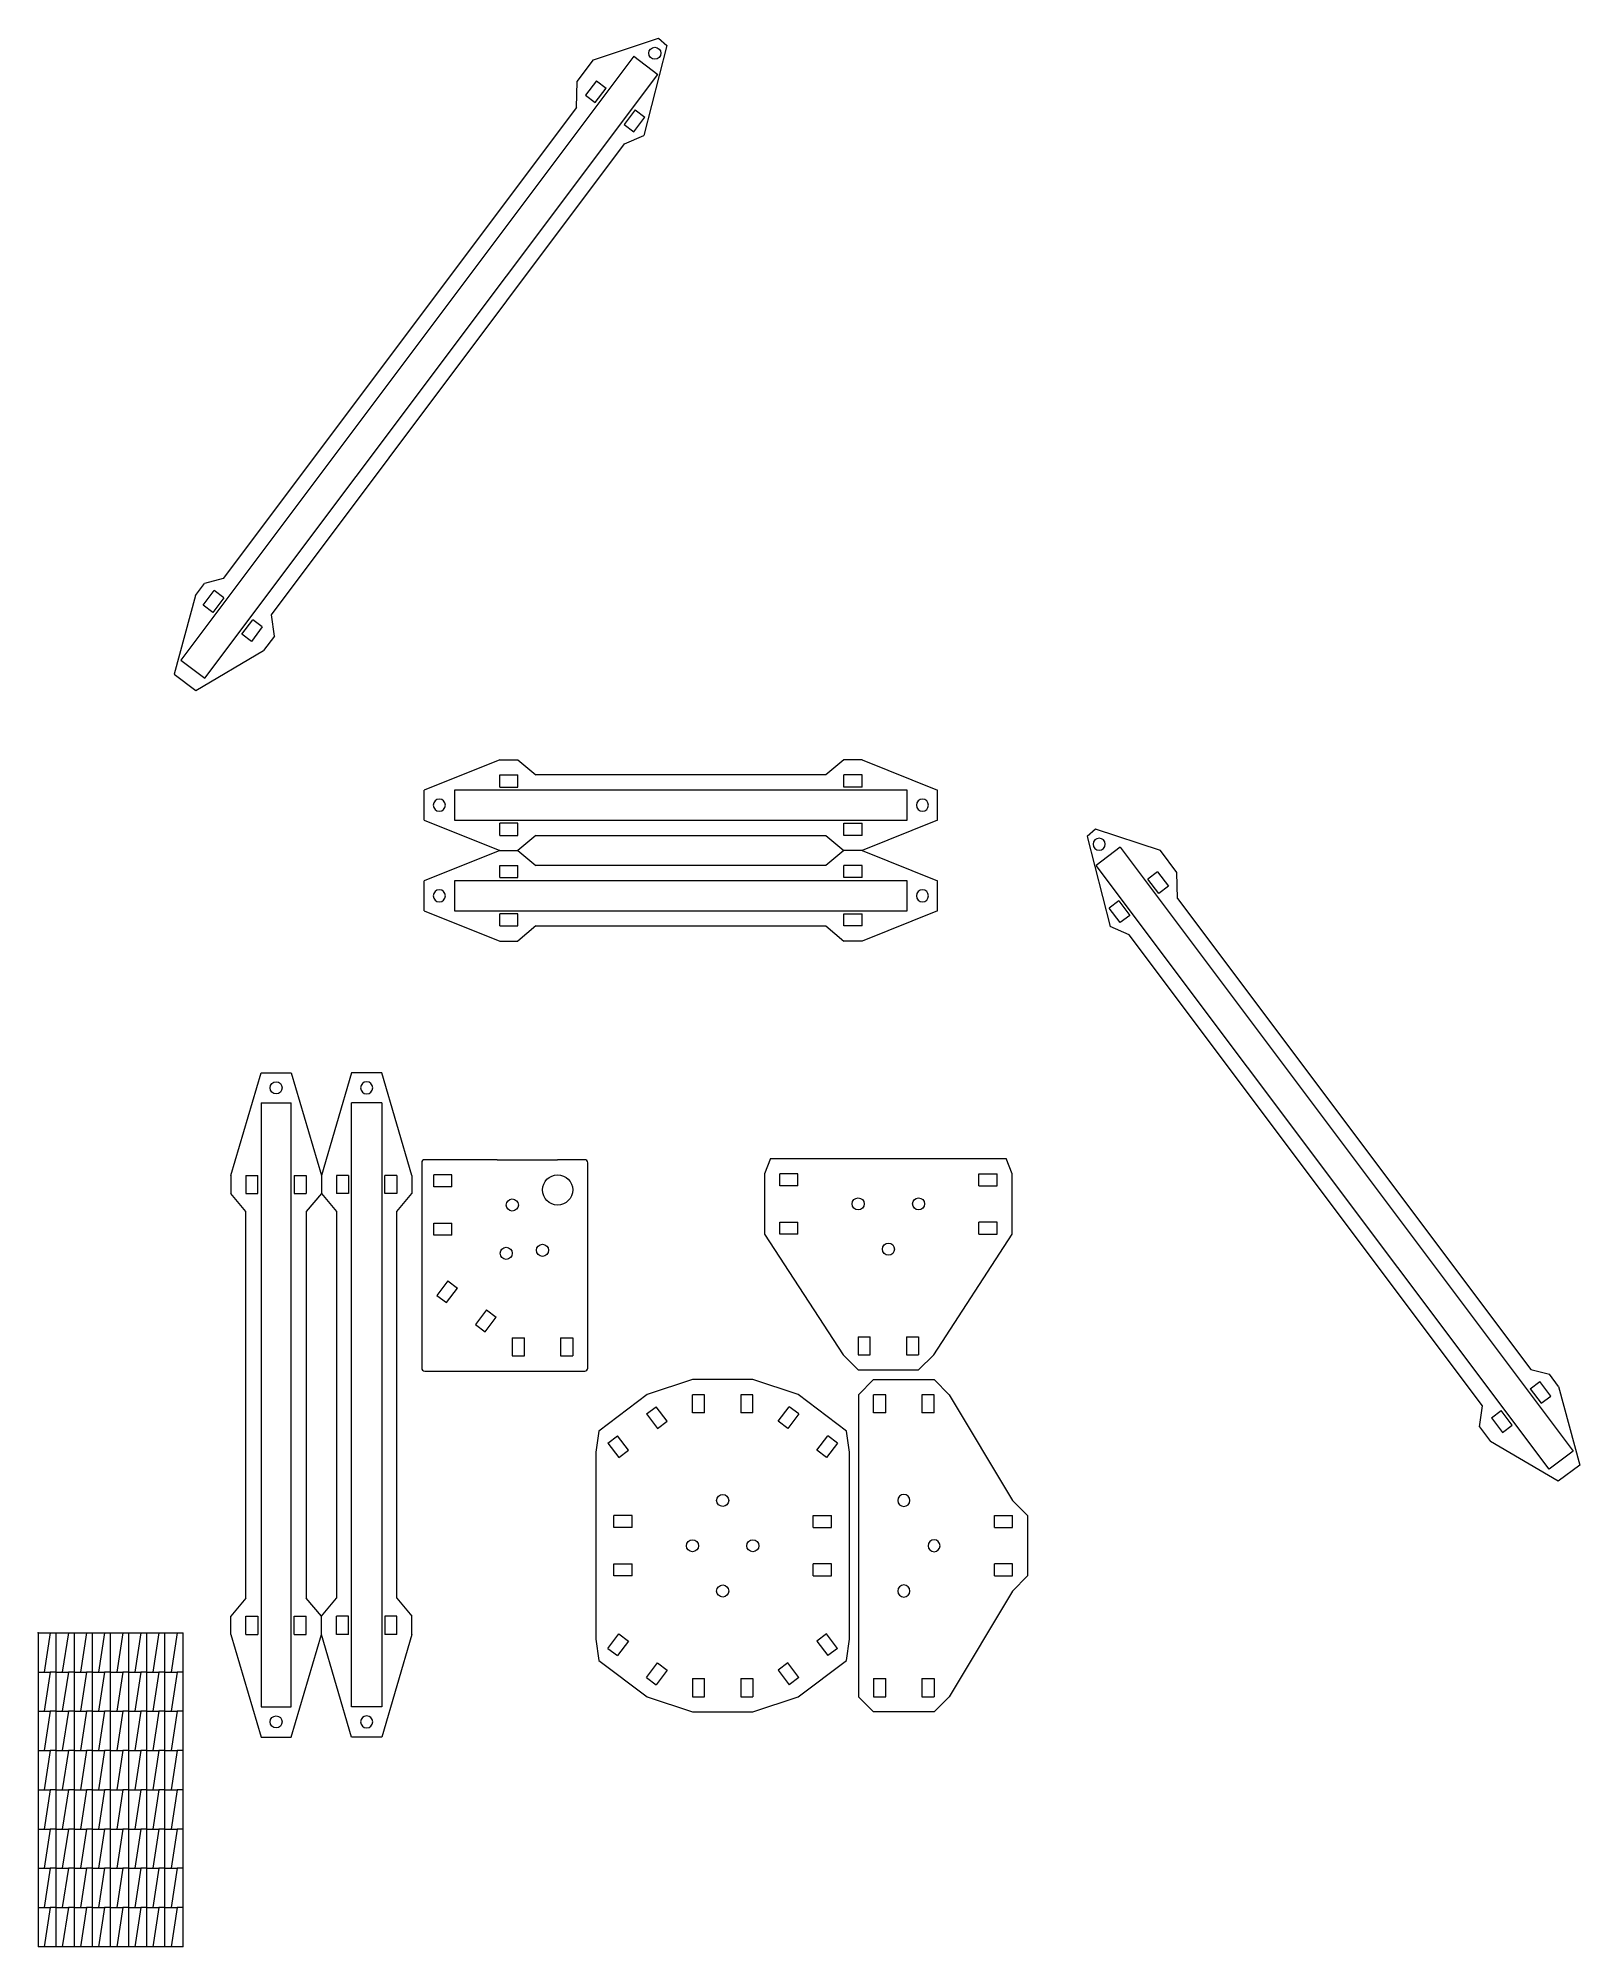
# Model space of a CAD drawing. Header units: millimetres. Extents: x -28 to 483, y -64 to 568.
import ezdxf

# ---------------------------------------------------------------- set-up
doc = ezdxf.new("R2010")
doc.units = ezdxf.units.MM
doc.layers.get('0').update_dxf_attribs({"linetype": 'CONTINUOUS', "lineweight": 0})
for name, color, linetype, lineweight in [('corners', 3, 'CONTINUOUS', 0), ('strips', 2, 'CONTINUOUS', 0), ('wedges', 1, 'CONTINUOUS', 0)]:
    doc.layers.add(name, color=color, linetype=linetype, lineweight=lineweight)

# ---------------------------------------------------------------- blocks, each defined once
blk = doc.blocks.new('vert 200')
for p, q in [((-5, 200), (-5, 0)), ((-5, 200), (5, 200)), ((5, 0), (5, 200)), ((-5, 0), (5, 0))]:
    blk.add_line(p, q)
at = {"layer": 'strips'}
for p, q in [((-15, 176), (-5, 210)), ((-5, 210), (5, 210)), ((5, 210), (15, 176)), ((-15, 176), (-15, 170)), ((-10, 176), (-6, 176)), ((-10, 176), (-10, 170)), ((-6, 170), (-6, 176)), ((6, 176), (10, 176)), ((6, 176), (6, 170)), ((10, 176), (10, 170)), ((15, 176), (15, 170)), ((-10, 164), (-15, 170)), ((-10, 170), (-6, 170)), ((6, 170), (10, 170)), ((15, 170), (10, 164)), ((-10, 36), (-10, 164)), ((10, 164), (10, 36)), ((-10, 36), (-15, 30)), ((15, 30), (10, 36)), ((-15, 24), (-15, 30)), ((-10, 30), (-6, 30)), ((-10, 24), (-10, 30)), ((-6, 30), (-6, 24)), ((6, 30), (10, 30)), ((6, 24), (6, 30)), ((10, 24), (10, 30)), ((15, 24), (15, 30)), ((-15, 24), (-5, -10)), ((-10, 24), (-6, 24)), ((5, -10), (15, 24)), ((6, 24), (10, 24)), ((-5, -10), (5, -10))]:
    blk.add_line(p, q, dxfattribs=at)
for centre in [(0, 205), (0, -5)]:
    blk.add_circle(centre, 2, dxfattribs=at)
blk = doc.blocks.new('horiz 150')
for p, q in [((0, 5), (150, 5)), ((0, -5), (0, 5)), ((150, 5), (150, -5)), ((150, -5), (0, -5))]:
    blk.add_line(p, q)
at = {"layer": 'strips'}
for p, q in [((15, 15), (-10, 5)), ((15, 15), (21, 15)), ((21, 15), (27, 10)), ((129, 15), (123, 10)), ((135, 15), (129, 15)), ((135, 15), (160, 5)), ((15, 6), (15, 10)), ((15, 10), (21, 10)), ((21, 6), (21, 10)), ((27, 10), (123, 10)), ((129, 6), (129, 10)), ((135, 10), (129, 10)), ((135, 6), (135, 10)), ((-10, -5), (-10, 5)), ((15, 6), (21, 6)), ((135, 6), (129, 6)), ((160, -5), (160, 5)), ((-10, -5), (15, -15)), ((15, -10), (15, -6)), ((21, -6), (15, -6)), ((21, -10), (21, -6)), ((129, -10), (129, -6)), ((129, -6), (135, -6)), ((160, -5), (135, -15)), ((135, -10), (135, -6)), ((15, -10), (21, -10)), ((27, -10), (21, -15)), ((123, -10), (27, -10)), ((123, -10), (129, -15)), ((135, -10), (129, -10)), ((15, -15), (21, -15)), ((135, -15), (129, -15))]:
    blk.add_line(p, q, dxfattribs=at)
for centre in [(-5, 0), (155, 0)]:
    blk.add_circle(centre, 2, dxfattribs=at)
blk = doc.blocks.new('corner')
at = {"layer": 'corners'}
for p, q in [((25, 70), (1, 70)), ((25, 70), (45, 70)), ((54, 70), (45, 70)), ((0, 69), (0, 1)), ((4, 61), (4, 65)), ((10, 65), (4, 65)), ((10, 61), (10, 65)), ((55, 1), (55, 69)), ((10, 61), (4, 61)), ((4, 45), (4, 49)), ((4, 49), (10, 49)), ((10, 45), (4, 45)), ((10, 45), (10, 49)), ((8.67, 29.87), (5.06, 25.08)), ((8.25, 22.67), (11.87, 27.47)), ((8.67, 29.87), (11.87, 27.47)), ((5.06, 25.08), (8.25, 22.67)), ((21.45, 20.24), (17.84, 15.45)), ((21.45, 20.24), (24.64, 17.84)), ((17.84, 15.45), (21.03, 13.04)), ((21.03, 13.04), (24.64, 17.84)), ((30, 11), (34, 11)), ((30, 11), (30, 5)), ((34, 5), (34, 11)), ((46, 11), (50, 11)), ((46, 11), (46, 5)), ((50, 11), (50, 5)), ((1, 0), (54, 0)), ((30, 5), (34, 5)), ((46, 5), (50, 5))]:
    blk.add_line(p, q, dxfattribs=at)
for centre, radius in [((45, 60), 5), ((30, 55), 2), ((28, 39), 2), ((40, 40), 2)]:
    blk.add_circle(centre, radius, dxfattribs=at)
for centre, start, end in [((1, 69), 90, 180), ((54, 69), 0, 90), ((1, 1), 180, 270), ((54, 1), 270, 0)]:
    blk.add_arc(centre, 1, start, end, dxfattribs=at)
blk = doc.blocks.new('center')
at = {"layer": 'corners'}
for p, q in [((40, -5), (24.96, -9.97)), ((60, -5), (40, -5)), ((75.04, -9.97), (60, -5)), ((24.96, -9.97), (8.99, -22.01)), ((44, -10), (40, -10)), ((40, -16), (40, -10)), ((44, -16), (44, -10)), ((60, -10), (56, -10)), ((56, -10), (56, -16)), ((60, -16), (60, -10)), ((91.01, -22.01), (75.04, -9.97)), ((24.78, -16.37), (27.97, -13.96)), ((24.78, -16.37), (28.39, -21.16)), ((31.58, -18.76), (27.97, -13.96)), ((28.39, -21.16), (31.58, -18.76)), ((44, -16), (40, -16)), ((60, -16), (56, -16)), ((68.42, -18.76), (72.03, -13.96)), ((71.61, -21.16), (68.42, -18.76)), ((75.22, -16.37), (71.61, -21.16)), ((75.22, -16.37), (72.03, -13.96)), ((8.99, -22.01), (8.01, -29.01)), ((12, -26), (15.19, -23.59)), ((18.81, -28.38), (15.19, -23.59)), ((81.19, -28.38), (84.81, -23.59)), ((88, -26), (84.81, -23.59)), ((91.99, -29.01), (91.01, -22.01)), ((8.01, -29.01), (8.01, -90.99)), ((12, -26), (15.61, -30.79)), ((15.61, -30.79), (18.81, -28.38)), ((84.39, -30.79), (81.19, -28.38)), ((88, -26), (84.39, -30.79)), ((91.99, -90.99), (91.99, -29.01)), ((14, -54), (14, -50)), ((20, -50), (14, -50)), ((20, -54), (20, -50)), ((80, -54), (80, -50)), ((80, -50), (86, -50)), ((86, -54), (86, -50)), ((20, -54), (14, -54)), ((80, -54), (86, -54)), ((14, -70), (14, -66)), ((14, -66), (20, -66)), ((20, -70), (20, -66)), ((80, -70), (80, -66)), ((86, -66), (80, -66)), ((86, -70), (86, -66)), ((20, -70), (14, -70)), ((80, -70), (86, -70)), ((8.01, -90.99), (8.99, -97.99)), ((12, -94), (15.61, -89.21)), ((12, -94), (15.19, -96.41)), ((18.81, -91.62), (15.19, -96.41)), ((15.61, -89.21), (18.81, -91.62)), ((84.39, -89.21), (81.19, -91.62)), ((81.19, -91.62), (84.81, -96.41)), ((88, -94), (84.39, -89.21)), ((88, -94), (84.81, -96.41)), ((91.01, -97.99), (91.99, -90.99)), ((8.99, -97.99), (24.96, -110.03)), ((24.78, -103.63), (28.39, -98.84)), ((28.39, -98.84), (31.58, -101.24)), ((71.61, -98.84), (68.42, -101.24)), ((75.22, -103.63), (71.61, -98.84)), ((75.04, -110.03), (91.01, -97.99)), ((24.78, -103.63), (27.97, -106.04)), ((31.58, -101.24), (27.97, -106.04)), ((40, -104), (44, -104)), ((40, -104), (40, -110)), ((44, -110), (44, -104)), ((56, -104), (60, -104)), ((56, -104), (56, -110)), ((60, -104), (60, -110)), ((68.42, -101.24), (72.03, -106.04)), ((75.22, -103.63), (72.03, -106.04)), ((24.96, -110.03), (40, -115)), ((40, -110), (44, -110)), ((56, -110), (60, -110)), ((60, -115), (75.04, -110.03)), ((40, -115), (60, -115))]:
    blk.add_line(p, q, dxfattribs=at)
for centre in [(50, -45), (40, -60), (60, -60), (50, -75)]:
    blk.add_circle(centre, 2, dxfattribs=at)
blk = doc.blocks.new('lr joint')
at = {"layer": 'corners'}
for p, q in [((30, -5), (25, -10)), ((50, -5), (30, -5)), ((55, -10), (50, -5)), ((25, -10), (4, -45)), ((30, -10), (34, -10)), ((30, -16), (30, -10)), ((34, -10), (34, -16)), ((46, -10), (50, -10)), ((46, -16), (46, -10)), ((50, -16), (50, -10)), ((55, -10), (55, -110)), ((30, -16), (34, -16)), ((46, -16), (50, -16)), ((4, -45), (-1, -50)), ((-1, -50), (-1, -70)), ((4, -54), (4, -50)), ((10, -50), (4, -50)), ((10, -54), (10, -50)), ((10, -54), (4, -54)), ((4, -70), (4, -66)), ((4, -66), (10, -66)), ((10, -70), (10, -66)), ((-1, -70), (4, -75)), ((10, -70), (4, -70)), ((4, -75), (25, -110)), ((34, -104), (30, -104)), ((30, -104), (30, -110)), ((34, -104), (34, -110)), ((50, -104), (46, -104)), ((46, -110), (46, -104)), ((50, -104), (50, -110)), ((25, -110), (30, -115)), ((34, -110), (30, -110)), ((50, -110), (46, -110)), ((50, -115), (55, -110)), ((30, -115), (50, -115))]:
    blk.add_line(p, q, dxfattribs=at)
for centre in [(40, -45), (30, -60), (40, -75)]:
    blk.add_circle(centre, 2, dxfattribs=at)
blk = doc.blocks.new('joint tb')
at = {"layer": 'corners'}
for p, q in [((-29, 15), (-31, 10)), ((-29, 15), (49, 15)), ((51, 10), (49, 15)), ((-31, 10), (-31, -10)), ((-26, 6), (-26, 10)), ((-20, 10), (-26, 10)), ((-20, 6), (-20, 10)), ((40, 6), (40, 10)), ((40, 10), (46, 10)), ((46, 6), (46, 10)), ((51, -10), (51, 10)), ((-20, 6), (-26, 6)), ((40, 6), (46, 6)), ((-26, -10), (-26, -6)), ((-26, -6), (-20, -6)), ((-20, -10), (-20, -6)), ((40, -10), (40, -6)), ((46, -6), (40, -6)), ((46, -10), (46, -6)), ((-31, -10), (-5, -50)), ((-20, -10), (-26, -10)), ((25, -50), (51, -10)), ((40, -10), (46, -10)), ((0, -44), (4, -44)), ((0, -44), (0, -50)), ((4, -50), (4, -44)), ((16, -44), (20, -44)), ((16, -44), (16, -50)), ((20, -44), (20, -50)), ((-5, -50), (0, -55)), ((0, -50), (4, -50)), ((16, -50), (20, -50)), ((20, -55), (25, -50)), ((0, -55), (20, -55))]:
    blk.add_line(p, q, dxfattribs=at)
for centre in [(0, 0), (20, 0), (10, -15)]:
    blk.add_circle(centre, 2, dxfattribs=at)
blk = doc.blocks.new('diag a')
for p, q in [((146, 203), (-4, 3)), ((146, 203), (154, 197)), ((4, -3), (154, 197)), ((-4, 3), (4, -3))]:
    blk.add_line(p, q)
at = {"layer": 'strips'}
for p, q in [((132.69, 201.87), (154.24, 209)), ((154.24, 209), (156.97, 206.57)), ((156.97, 206.57), (149.39, 176.72)), ((127.27, 194.69), (132.69, 201.87)), ((127, 186), (127.27, 194.69)), ((133.67, 194.87), (130.06, 190.08)), ((130.06, 190.08), (133.25, 187.67)), ((133.25, 187.67), (136.87, 192.47)), ((133.67, 194.87), (136.87, 192.47)), ((127, 186), (10, 30)), ((146.45, 185.24), (142.84, 180.45)), ((146.45, 185.24), (149.64, 182.84)), ((142.84, 180.45), (146.03, 178.04)), ((146.03, 178.04), (149.64, 182.84)), ((26, 18), (143, 174)), ((143, 174), (149.39, 176.72)), ((0.82, 24.45), (3.83, 28.44)), ((3.42, 21.24), (7.03, 26.04)), ((10, 30), (3.83, 28.44)), ((10.22, 23.63), (7.03, 26.04)), ((0.82, 24.45), (-6.2, -1.6)), ((6.61, 18.84), (3.42, 21.24)), ((10.22, 23.63), (6.61, 18.84)), ((16.19, 11.62), (19.81, 16.41)), ((23, 14), (19.39, 9.21)), ((23, 14), (19.81, 16.41)), ((26.99, 10.99), (26, 18)), ((19.39, 9.21), (16.19, 11.62)), ((26.99, 10.99), (23.38, 6.2)), ((1, -7), (23.38, 6.2)), ((-6.2, -1.6), (1, -7))]:
    blk.add_line(p, q, dxfattribs=at)
blk.add_circle((153, 204), 2, dxfattribs=at)

msp = doc.modelspace()

# ---------------------------------------------------------------- linework, layer by layer
at = {"layer": 'wedges'}
for p, q in [((-28, 40), (20, 40)), ((-28, 40), (-28, -64)), ((-24, 40), (-26, 27)), ((-22, 27), (-22, 40)), ((-18, 40), (-20, 27)), ((-16, 27), (-16, 40)), ((-12, 40), (-14, 27)), ((-10, 27), (-10, 40)), ((-6, 40), (-8, 27)), ((-4, 27), (-4, 40)), ((0, 40), (-2, 27)), ((2, 27), (2, 40)), ((6, 40), (4, 27)), ((8, 27), (8, 40)), ((12, 40), (10, 27)), ((14, 27), (14, 40)), ((18, 40), (16, 27)), ((20, -64), (20, 40)), ((-28, 27), (-24, 27)), ((-24, 27), (-26, 14)), ((-22, 27), (-24, 27)), ((-22, 14), (-22, 27)), ((-22, 27), (-18, 27)), ((-18, 27), (-20, 14)), ((-16, 27), (-18, 27)), ((-16, 14), (-16, 27)), ((-16, 27), (-12, 27)), ((-12, 27), (-14, 14)), ((-10, 27), (-12, 27)), ((-10, 14), (-10, 27)), ((-10, 27), (-6, 27)), ((-6, 27), (-8, 14)), ((-4, 27), (-6, 27)), ((-4, 27), (0, 27)), ((-4, 14), (-4, 27)), ((0, 27), (-2, 14)), ((2, 27), (0, 27)), ((2, 14), (2, 27)), ((2, 27), (6, 27)), ((6, 27), (4, 14)), ((8, 27), (6, 27)), ((8, 14), (8, 27)), ((8, 27), (12, 27)), ((12, 27), (10, 14)), ((14, 27), (12, 27)), ((14, 14), (14, 27)), ((14, 27), (18, 27)), ((18, 27), (16, 14)), ((20, 27), (18, 27)), ((-28, 14), (-24, 14)), ((-24, 14), (-26, 1)), ((-22, 14), (-24, 14)), ((-22, 1), (-22, 14)), ((-22, 14), (-18, 14)), ((-18, 14), (-20, 1)), ((-16, 14), (-18, 14)), ((-16, 1), (-16, 14)), ((-16, 14), (-12, 14)), ((-12, 14), (-14, 1)), ((-10, 14), (-12, 14)), ((-10, 1), (-10, 14)), ((-10, 14), (-6, 14)), ((-6, 14), (-8, 1)), ((-4, 14), (-6, 14)), ((-4, 14), (0, 14)), ((-4, 1), (-4, 14)), ((0, 14), (-2, 1)), ((2, 14), (0, 14)), ((2, 1), (2, 14)), ((2, 14), (6, 14)), ((6, 14), (4, 1)), ((8, 14), (6, 14)), ((8, 1), (8, 14)), ((8, 14), (12, 14)), ((12, 14), (10, 1)), ((14, 14), (12, 14)), ((14, 1), (14, 14)), ((14, 14), (18, 14)), ((18, 14), (16, 1)), ((20, 14), (18, 14)), ((-28, 1), (-24, 1)), ((-24, 1), (-26, -12)), ((-22, 1), (-24, 1)), ((-22, -12), (-22, 1)), ((-22, 1), (-18, 1)), ((-18, 1), (-20, -12)), ((-16, 1), (-18, 1)), ((-16, -12), (-16, 1)), ((-16, 1), (-12, 1)), ((-12, 1), (-14, -12)), ((-10, 1), (-12, 1)), ((-10, -12), (-10, 1)), ((-10, 1), (-6, 1)), ((-6, 1), (-8, -12)), ((-4, 1), (-6, 1)), ((-4, 1), (0, 1)), ((-4, -12), (-4, 1)), ((0, 1), (-2, -12)), ((2, 1), (0, 1)), ((2, -12), (2, 1)), ((2, 1), (6, 1)), ((6, 1), (4, -12)), ((8, 1), (6, 1)), ((8, -12), (8, 1)), ((8, 1), (12, 1)), ((12, 1), (10, -12)), ((14, 1), (12, 1)), ((14, -12), (14, 1)), ((14, 1), (18, 1)), ((18, 1), (16, -12)), ((20, 1), (18, 1)), ((-28, -12), (-24, -12)), ((-24, -12), (-26, -25)), ((-22, -12), (-24, -12)), ((-22, -25), (-22, -12)), ((-22, -12), (-18, -12)), ((-18, -12), (-20, -25)), ((-16, -12), (-18, -12)), ((-16, -25), (-16, -12)), ((-16, -12), (-12, -12)), ((-12, -12), (-14, -25)), ((-10, -12), (-12, -12)), ((-10, -25), (-10, -12)), ((-10, -12), (-6, -12)), ((-6, -12), (-8, -25)), ((-4, -12), (-6, -12)), ((-4, -12), (0, -12)), ((-4, -25), (-4, -12)), ((0, -12), (-2, -25)), ((2, -12), (0, -12)), ((2, -25), (2, -12)), ((2, -12), (6, -12)), ((6, -12), (4, -25)), ((8, -12), (6, -12)), ((8, -25), (8, -12)), ((8, -12), (12, -12)), ((12, -12), (10, -25)), ((14, -12), (12, -12)), ((14, -25), (14, -12)), ((14, -12), (18, -12)), ((18, -12), (16, -25)), ((20, -12), (18, -12)), ((-28, -25), (-24, -25)), ((-24, -25), (-26, -38)), ((-22, -25), (-24, -25)), ((-22, -38), (-22, -25)), ((-22, -25), (-18, -25)), ((-18, -25), (-20, -38)), ((-16, -25), (-18, -25)), ((-16, -38), (-16, -25)), ((-16, -25), (-12, -25)), ((-12, -25), (-14, -38)), ((-10, -25), (-12, -25)), ((-10, -38), (-10, -25)), ((-10, -25), (-6, -25)), ((-6, -25), (-8, -38)), ((-4, -25), (-6, -25)), ((-4, -25), (0, -25)), ((-4, -38), (-4, -25)), ((0, -25), (-2, -38)), ((2, -25), (0, -25)), ((2, -38), (2, -25)), ((2, -25), (6, -25)), ((6, -25), (4, -38)), ((8, -25), (6, -25)), ((8, -38), (8, -25)), ((8, -25), (12, -25)), ((12, -25), (10, -38)), ((14, -25), (12, -25)), ((14, -38), (14, -25)), ((14, -25), (18, -25)), ((18, -25), (16, -38)), ((20, -25), (18, -25)), ((-28, -38), (-24, -38)), ((-24, -38), (-26, -51)), ((-22, -38), (-24, -38)), ((-22, -51), (-22, -38)), ((-22, -38), (-18, -38)), ((-18, -38), (-20, -51)), ((-16, -38), (-18, -38)), ((-16, -51), (-16, -38)), ((-16, -38), (-12, -38)), ((-12, -38), (-14, -51)), ((-10, -38), (-12, -38)), ((-10, -51), (-10, -38)), ((-10, -38), (-6, -38)), ((-6, -38), (-8, -51)), ((-4, -38), (-6, -38)), ((-4, -38), (0, -38)), ((-4, -51), (-4, -38)), ((0, -38), (-2, -51)), ((2, -38), (0, -38)), ((2, -51), (2, -38)), ((2, -38), (6, -38)), ((6, -38), (4, -51)), ((8, -38), (6, -38)), ((8, -51), (8, -38)), ((8, -38), (12, -38)), ((12, -38), (10, -51)), ((14, -38), (12, -38)), ((14, -51), (14, -38)), ((14, -38), (18, -38)), ((18, -38), (16, -51)), ((20, -38), (18, -38)), ((-28, -51), (-24, -51)), ((-24, -51), (-26, -64)), ((-22, -51), (-24, -51)), ((-22, -64), (-22, -51)), ((-22, -51), (-18, -51)), ((-18, -51), (-20, -64)), ((-16, -51), (-18, -51)), ((-16, -64), (-16, -51)), ((-16, -51), (-12, -51)), ((-12, -51), (-14, -64)), ((-10, -51), (-12, -51)), ((-10, -64), (-10, -51)), ((-10, -51), (-6, -51)), ((-6, -51), (-8, -64)), ((-4, -51), (-6, -51)), ((-4, -51), (0, -51)), ((-4, -64), (-4, -51)), ((0, -51), (-2, -64)), ((2, -51), (0, -51)), ((2, -64), (2, -51)), ((2, -51), (6, -51)), ((6, -51), (4, -64)), ((8, -51), (6, -51)), ((8, -64), (8, -51)), ((8, -51), (12, -51)), ((12, -51), (10, -64)), ((14, -51), (12, -51)), ((14, -64), (14, -51)), ((14, -51), (18, -51)), ((18, -51), (16, -64)), ((20, -51), (18, -51)), ((20, -64), (-28, -64))]:
    msp.add_line(p, q, dxfattribs=at)
msp.add_point((-28, 40), dxfattribs=at)

# ---------------------------------------------------------------- block references
at = {"layer": 'corners'}
for name, p in [('corner', (99.03, 126.69)), ('joint tb', (243.6, 182.05)), ('center', (148.71, 128.85))]:
    msp.add_blockref(name, p, dxfattribs=at)
at = {"layer": 'corners', "yscale": -1, "rotation": 179.99999999999997}
msp.add_blockref('lr joint', (298.71, 128.85), dxfattribs=at)
at = {"layer": 'strips'}
for name, p in [('diag a', (23.24, 359.14)), ('vert 200', (50.8, 15.49))]:
    msp.add_blockref(name, p, dxfattribs=at)
at = {"layer": 'strips', "yscale": -1, "rotation": 180}
for name, p in [('horiz 150', (259.86, 314.11)), ('diag a', (476.39, 97.18)), ('horiz 150', (259.86, 284.11)), ('vert 200', (80.8, 15.49))]:
    msp.add_blockref(name, p, dxfattribs=at)

doc.saveas('drawing.dxf')
